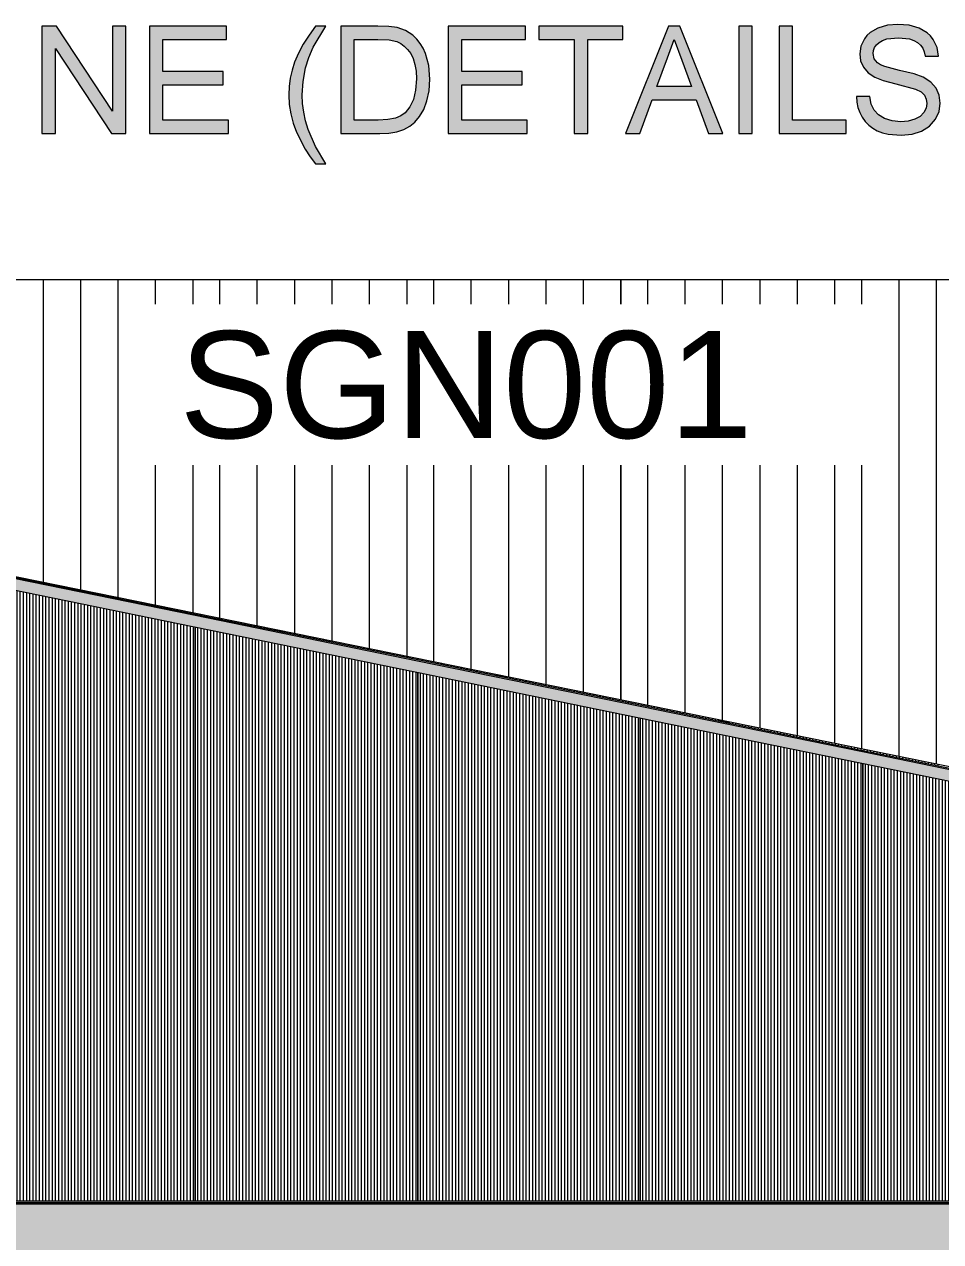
# Model space of a CAD drawing. Header units: metres. Extents: x 902 to 1205, y -4 to 36.
# Drawn here: x 1090.65 to 1094.93, y 8.06 to 13.75 of the extents above; entities that cross this region are included whole.
import ezdxf

# ---------------------------------------------------------------- set-up
doc = ezdxf.new("R2010")
doc.units = ezdxf.units.M
for name, color, linetype, lineweight in [('A-GENM', 13, 'Continuous', 5), ('A-GENM-IDEN', 13, 'Continuous', 5), ('A-GLAZ-CURT', 52, 'Continuous', 5), ('A-GLAZ-CWMG', 51, 'Continuous', 5), ('A-WALL', 113, 'Continuous', 5), ('A-WALL-PATT', 111, 'Continuous', 5)]:
    doc.layers.add(name, color=color, linetype=linetype, lineweight=lineweight)
doc.styles.add('Arial', font='arial.ttf', dxfattribs={"height": 0.5})

# ---------------------------------------------------------------- blocks, each defined once
blk = doc.blocks.new('System Panel - Danpalon - Multicell - 16mm thk - Light grey-3245083-North - Grids B')
at = {"layer": 'A-GLAZ-CURT'}
h = blk.add_hatch(dxfattribs=at)
h.set_pattern_fill('FP_211', color=256, style=0, pattern_type=2)
h.set_pattern_definition([(90, (1587.288, 9.51), (-0.015, 9e-19), [])])
h.paths.add_polyline_path([(1587.0416, 8.2533), (1587.8082, 8.254), (1587.8071, 10.5088), (1586.7682, 10.7207), (1586.7682, 8.2533)])
for p, q in [((1586.7682, 10.7207), (1586.7682, 8.2533)), ((1587.8082, 8.2533), (1587.8082, 10.5086)), ((1586.7682, 8.2533), (1587.8082, 8.2533))]:
    blk.add_line(p, q, dxfattribs=at)
blk = doc.blocks.new('System Panel - Danpalon - Multicell - 16mm thk - Light grey-3245084-North - Grids B')
at = {"layer": 'A-GLAZ-CURT'}
h = blk.add_hatch(dxfattribs=at)
h.set_pattern_fill('FP_212', color=256, style=0, pattern_type=2)
h.set_pattern_definition([(90, (1586.248, 9.616), (-0.015, 9e-19), [])])
h.paths.add_polyline_path([(1585.7282, 8.2533), (1586.7682, 8.254), (1586.7671, 10.721), (1585.7282, 10.9329), (1585.7282, 8.254)])
for p, q in [((1585.7282, 10.9329), (1585.7282, 8.2533)), ((1586.7682, 8.2533), (1586.7682, 10.7207)), ((1585.7282, 8.2533), (1586.7682, 8.2533))]:
    blk.add_line(p, q, dxfattribs=at)
blk = doc.blocks.new('System Panel - Danpalon - Multicell - 16mm thk - Light grey-3245085-North - Grids B')
at = {"layer": 'A-GLAZ-CURT'}
h = blk.add_hatch(dxfattribs=at)
h.set_pattern_fill('FP_213', color=256, style=0, pattern_type=2)
h.set_pattern_definition([(90, (1588.328, 9.404), (-0.015, 9e-19), [])])
h.paths.add_polyline_path([(1587.8082, 8.2533), (1588.8482, 8.254), (1588.8471, 10.2966), (1587.8082, 10.5086), (1587.8082, 8.254)])
for p, q in [((1587.8082, 10.5086), (1587.8082, 8.2533)), ((1588.8482, 8.2533), (1588.8482, 10.2964)), ((1587.8082, 8.2533), (1588.8482, 8.2533))]:
    blk.add_line(p, q, dxfattribs=at)
blk = doc.blocks.new('System Panel - Danpalon - Multicell - 16mm thk - Light grey-3245086-North - Grids B')
at = {"layer": 'A-GLAZ-CURT'}
h = blk.add_hatch(dxfattribs=at)
h.set_pattern_fill('FP_214', color=256, style=0, pattern_type=2)
h.set_pattern_definition([(90, (1589.368, 9.298), (-0.015, 9e-19), [])])
h.paths.add_polyline_path([(1588.8482, 8.2533), (1589.8882, 8.254), (1589.8871, 10.0845), (1588.8482, 10.2964), (1588.8482, 8.254)])
for p, q in [((1588.8482, 10.2964), (1588.8482, 8.2533)), ((1589.8882, 8.2533), (1589.8882, 10.0842)), ((1588.8482, 8.2533), (1589.8882, 8.2533))]:
    blk.add_line(p, q, dxfattribs=at)
blk = doc.blocks.new('System Panel - Danpalon - Multicell - 16mm thk - Light grey-3245087-North - Grids B')
at = {"layer": 'A-GLAZ-CURT'}
h = blk.add_hatch(dxfattribs=at)
h.set_pattern_fill('FP_215', color=256, style=0, pattern_type=2)
h.set_pattern_definition([(90, (1585.208, 9.722), (-0.015, 9e-19), [])])
h.paths.add_polyline_path([(1584.6882, 8.2533), (1585.7282, 8.254), (1585.7271, 10.9331), (1584.6882, 11.1451), (1584.6882, 8.254)])
for p, q in [((1584.6882, 11.1451), (1584.6882, 8.2533)), ((1585.7282, 8.2533), (1585.7282, 10.9329)), ((1584.6882, 8.2533), (1585.7282, 8.2533))]:
    blk.add_line(p, q, dxfattribs=at)
blk = doc.blocks.new('Rectangular Mullion - Frame_Framed Facade_Danpal_DPANMF BT2-3245069-North - Grids B')
at = {"layer": 'A-GLAZ-CWMG'}
for points in [[(1589.8765, 10.0866), (1589.8871, 10.139), (1588.8471, 10.3511), (1588.8365, 10.2988), (1589.7182, 10.1189)], [(1589.8871, 10.139), (1589.8871, 10.1446), (1588.8481, 10.356), (1588.8471, 10.3511), (1589.8765, 10.1411)]]:
    blk.add_hatch(color=256, dxfattribs=at).paths.add_polyline_path(points)
for p, q in [((1589.8871, 10.139), (1588.8471, 10.3511)), ((1589.8882, 10.1444), (1588.8482, 10.3565)), ((1589.8765, 10.0866), (1588.8365, 10.2988))]:
    blk.add_line(p, q, dxfattribs=at)
blk = doc.blocks.new('Rectangular Mullion - Frame_Framed Facade_Danpal_DPANMF BT2-3245058-North - Grids B')
at = {"layer": 'A-GLAZ-CWMG'}
for points in [[(1588.8365, 10.2988), (1588.8471, 10.3511), (1587.8071, 10.5633), (1587.7965, 10.511), (1588.6049, 10.3461)], [(1588.8471, 10.3511), (1588.8471, 10.3567), (1587.8082, 10.5687), (1587.8071, 10.5633), (1588.8365, 10.3533)]]:
    blk.add_hatch(color=256, dxfattribs=at).paths.add_polyline_path(points)
for p, q in [((1588.8471, 10.3511), (1587.8071, 10.5633)), ((1588.8482, 10.3565), (1587.8082, 10.5687)), ((1588.8365, 10.2988), (1587.7965, 10.511))]:
    blk.add_line(p, q, dxfattribs=at)
blk = doc.blocks.new('Rectangular Mullion - Frame_Framed Facade_Danpal_DPANMF BT1-1113569-North - Grids B')
at = {"layer": 'A-GLAZ-CWMG'}
for points in [[(1589.3865, 8.2455), (1589.8882, 8.2455), (1589.8882, 8.2533), (1588.8482, 8.2533), (1588.8482, 8.2455), (1589.126, 8.2455)], [(1589.8882, 8.24), (1589.8882, 8.2455), (1588.8482, 8.2455), (1588.8482, 8.24), (1589.6471, 8.24)]]:
    blk.add_hatch(color=256, dxfattribs=at).paths.add_polyline_path(points)
for p, q in [((1588.8482, 8.2455), (1589.8882, 8.2455)), ((1588.8482, 8.24), (1589.8882, 8.24))]:
    blk.add_line(p, q, dxfattribs=at)
blk = doc.blocks.new('System Panel - Danpalon - Multicell - 16mm thk - Light grey-3360729-North - Grids B')
at = {"layer": 'A-GLAZ-CURT'}
h = blk.add_hatch(dxfattribs=at)
h.set_pattern_fill('FP_228', color=256, style=0, pattern_type=2)
h.set_pattern_definition([(90, (1588.718, 9.254), (-0.015, 9e-19), [])])
h.paths.add_polyline_path([(1589.214, 10.2819), (1589.214, 10.2906), (1588.2226, 10.4924), (1588.2226, 10.4842), (1589.1765, 10.2896)])
blk = doc.blocks.new('System Panel - Danpalon - Multicell - 16mm thk - Light grey-3360730-North - Grids B')
at = {"layer": 'A-GLAZ-CURT'}
h = blk.add_hatch(dxfattribs=at)
h.set_pattern_fill('FP_229', color=256, style=0, pattern_type=2)
h.set_pattern_definition([(90, (1587.678, 9.361), (-0.015, 9e-19), [])])
h.paths.add_polyline_path([(1588.174, 10.4941), (1588.1736, 10.5024), (1587.1826, 10.7041), (1587.1826, 10.6963), (1588.1333, 10.5024)])
blk = doc.blocks.new('System Panel - Danpalon - Multicell - 16mm thk - Light grey-3360731-North - Grids B')
at = {"layer": 'A-GLAZ-CURT'}
h = blk.add_hatch(dxfattribs=at)
h.set_pattern_fill('FP_230', color=256, style=0, pattern_type=2)
h.set_pattern_definition([(90, (1586.638, 9.467), (-0.015, 9e-19), [])])
h.paths.add_polyline_path([(1587.134, 10.7062), (1587.134, 10.714), (1586.1426, 10.9158), (1586.1426, 10.9085), (1587.0902, 10.7152)])
blk = doc.blocks.new('System Panel - Danpalon - Multicell - 16mm thk - Light grey-3360732-North - Grids B')
at = {"layer": 'A-GLAZ-CURT'}
h = blk.add_hatch(dxfattribs=at)
h.set_pattern_fill('FP_231', color=256, style=0, pattern_type=2)
h.set_pattern_definition([(90, (1585.598, 9.573), (-0.015, 9e-19), [])])
h.paths.add_polyline_path([(1586.094, 10.9184), (1586.094, 10.9257), (1585.1026, 11.1274), (1585.1026, 11.1206), (1586.047, 10.928)])
blk = doc.blocks.new('System Panel - Danpalon - Multicell - 16mm thk - Light grey-3360733-North - Grids B')
at = {"layer": 'A-GLAZ-CURT'}
h = blk.add_hatch(dxfattribs=at)
h.set_pattern_fill('FP_232', color=256, style=0, pattern_type=2)
h.set_pattern_definition([(90, (1584.558, 9.68), (-0.015, 9e-19), [])])
h.paths.add_polyline_path([(1585.054, 11.1306), (1585.054, 11.1373), (1584.0626, 11.3391), (1584.0626, 11.3328), (1585.0038, 11.1408)])
blk = doc.blocks.new('Rectangular Mullion - Mullion_FramedFacade_Danpal_DPAEC50-3360709-North - Grids B')
at = {"layer": 'A-GLAZ-CWMG'}
blk.add_hatch(color=256, dxfattribs=at).paths.add_polyline_path([(1588.2226, 10.4842), (1588.2224, 10.4924), (1588.174, 10.5023), (1588.174, 10.4941), (1588.2222, 10.4842)])
for p, q in [((1588.174, 10.4941), (1588.174, 10.5023)), ((1588.2226, 10.4924), (1588.2226, 10.4842))]:
    blk.add_line(p, q, dxfattribs=at)
blk = doc.blocks.new('Rectangular Mullion - Mullion_FramedFacade_Danpal_DPAEC50-3360710-North - Grids B')
at = {"layer": 'A-GLAZ-CWMG'}
blk.add_hatch(color=256, dxfattribs=at).paths.add_polyline_path([(1587.1826, 10.6963), (1587.1824, 10.7041), (1587.134, 10.714), (1587.134, 10.7062), (1587.1822, 10.6964)])
for p, q in [((1587.134, 10.7062), (1587.134, 10.714)), ((1587.1826, 10.7041), (1587.1826, 10.6963))]:
    blk.add_line(p, q, dxfattribs=at)
blk = doc.blocks.new('Rectangular Mullion - Mullion_FramedFacade_Danpal_DPAEC50-3360711-North - Grids B')
at = {"layer": 'A-GLAZ-CWMG'}
blk.add_hatch(color=256, dxfattribs=at).paths.add_polyline_path([(1586.1426, 10.9085), (1586.1424, 10.9158), (1586.094, 10.9257), (1586.094, 10.9184), (1586.1422, 10.9085)])
for p, q in [((1586.094, 10.9184), (1586.094, 10.9257)), ((1586.1426, 10.9158), (1586.1426, 10.9085))]:
    blk.add_line(p, q, dxfattribs=at)
blk = doc.blocks.new('Rectangular Mullion - Mullion_FramedFacade_Danpal_DPAEC50-3360712-North - Grids B')
at = {"layer": 'A-GLAZ-CWMG'}
blk.add_hatch(color=256, dxfattribs=at).paths.add_polyline_path([(1585.1026, 11.1206), (1585.1024, 11.1275), (1585.054, 11.1373), (1585.054, 11.1306), (1585.1023, 11.1207)])
for p, q in [((1585.054, 11.1306), (1585.054, 11.1373)), ((1585.1026, 11.1274), (1585.1026, 11.1206))]:
    blk.add_line(p, q, dxfattribs=at)
blk = doc.blocks.new('Signage_Tenant Building - Tenant Signage with Back Panel-3230788-North - Grids B')
at = {"layer": 'A-GENM'}
for points in [[(1585.0117, 13.24), (1585.0745, 13.24), (1585.0745, 13.638), (1585.3369, 13.24), (1585.4041, 13.24), (1585.4041, 13.7423), (1585.3413, 13.7423), (1585.3413, 13.3444), (1585.0789, 13.7423), (1585.0117, 13.7423), (1585.0117, 13.6591)], [(1585.514, 13.24), (1585.8829, 13.24), (1585.8829, 13.3028), (1585.5768, 13.3028), (1585.5768, 13.4676), (1585.8593, 13.4676), (1585.8593, 13.5304), (1585.5768, 13.5304), (1585.5768, 13.6795), (1585.875, 13.6795), (1585.875, 13.7423), (1585.514, 13.7423), (1585.514, 13.6591)], [(1586.3381, 13.0987), (1586.29, 13.1791), (1586.2557, 13.2596), (1586.2436, 13.2998), (1586.2326, 13.3588), (1586.2299, 13.3803), (1586.2282, 13.4205), (1586.2321, 13.4836), (1586.244, 13.5464), (1586.26, 13.5973), (1586.2793, 13.6428), (1586.3381, 13.7423), (1586.291, 13.7423), (1586.2599, 13.7002), (1586.2332, 13.6581), (1586.2107, 13.6159), (1586.1926, 13.5735), (1586.1807, 13.5366), (1586.1722, 13.4989), (1586.1671, 13.4603), (1586.1654, 13.4209), (1586.1703, 13.3588), (1586.1745, 13.3319), (1586.1859, 13.2886), (1586.2018, 13.246), (1586.2423, 13.167), (1586.2656, 13.1315), (1586.291, 13.0987)], [(1587.0416, 13.24), (1587.2798, 13.24), (1587.2798, 13.3028), (1586.9738, 13.3028), (1586.9738, 13.4676), (1587.2563, 13.4676), (1587.2563, 13.5304), (1586.9738, 13.5304), (1586.9738, 13.6795), (1587.272, 13.6795), (1587.272, 13.7423), (1586.911, 13.7423), (1586.911, 13.24)], [(1587.5624, 13.24), (1587.5627, 13.6795), (1587.7272, 13.6795), (1587.7272, 13.7423), (1587.3348, 13.7423), (1587.3348, 13.6795), (1587.4996, 13.6795), (1587.4996, 13.24)], [(1588.3315, 13.24), (1588.3315, 13.7423), (1588.2687, 13.7423), (1588.2687, 13.24)], [(1588.771, 13.24), (1588.771, 13.3028), (1588.5198, 13.3028), (1588.5198, 13.7423), (1588.4571, 13.7423), (1588.4571, 13.24), (1588.6049, 13.24)], [(1589.0283, 13.2322), (1589.0784, 13.237), (1589.126, 13.2534), (1589.1605, 13.2752), (1589.188, 13.3065), (1589.2049, 13.3429), (1589.2105, 13.3816), (1589.2056, 13.4195), (1589.1909, 13.4526), (1589.166, 13.4807), (1589.126, 13.505), (1589.0883, 13.5182), (1588.952, 13.5528), (1588.9303, 13.5615), (1588.9165, 13.5701), (1588.9016, 13.5895), (1588.8966, 13.6136), (1588.8983, 13.6284), (1588.9036, 13.6419), (1588.9175, 13.6591), (1588.9248, 13.6658), (1588.941, 13.6752), (1588.9613, 13.6819), (1589.0146, 13.6873), (1589.0667, 13.6819), (1589.0873, 13.6751), (1589.1114, 13.6591), (1589.1179, 13.6533), (1589.1283, 13.6385), (1589.1356, 13.621), (1589.1398, 13.601), (1589.2026, 13.601), (1589.1956, 13.6426), (1589.1777, 13.6796), (1589.1649, 13.6959), (1589.1496, 13.7101), (1589.1115, 13.7322), (1589.0652, 13.7457), (1589.0122, 13.7501), (1588.9633, 13.7459), (1588.9191, 13.733), (1588.8823, 13.7119), (1588.8677, 13.6984), (1588.8555, 13.6829), (1588.8392, 13.6486), (1588.8338, 13.6118), (1588.8382, 13.5789), (1588.8514, 13.5494), (1588.8735, 13.5238), (1588.9048, 13.5027), (1588.9432, 13.4876), (1589.0946, 13.4477), (1589.126, 13.4303), (1589.1373, 13.4192), (1589.1451, 13.4011), (1589.1477, 13.38), (1589.1442, 13.3585), (1589.1338, 13.3379), (1589.1162, 13.32), (1589.0914, 13.3064), (1589.0608, 13.2978), (1589.0258, 13.2949), (1588.9861, 13.2987), (1588.9505, 13.3101), (1588.9214, 13.3276), (1588.9011, 13.3498), (1588.8881, 13.3778), (1588.8809, 13.4127), (1588.8181, 13.4127), (1588.8203, 13.3866), (1588.8266, 13.3588), (1588.8338, 13.3387), (1588.8452, 13.3168), (1588.8593, 13.2969), (1588.8758, 13.2797), (1588.8947, 13.2651), (1588.9161, 13.2532), (1588.9401, 13.244), (1588.9667, 13.2374)]]:
    blk.add_hatch(color=256, dxfattribs=at).paths.add_polyline_path(points)
h = blk.add_hatch(color=256, dxfattribs=at)
h.paths.add_polyline_path([(1586.5205, 13.24), (1586.6333, 13.2421), (1586.6711, 13.2486), (1586.7036, 13.2592), (1586.7311, 13.2738), (1586.755, 13.2935), (1586.7769, 13.3193), (1586.7986, 13.3588), (1586.8113, 13.3925), (1586.8213, 13.4399), (1586.8246, 13.4938), (1586.8197, 13.5573), (1586.8049, 13.6133), (1586.7938, 13.6382), (1586.7802, 13.6609), (1586.764, 13.6812), (1586.7454, 13.6991), (1586.7116, 13.7211), (1586.6716, 13.735), (1586.6337, 13.7405), (1586.5205, 13.7423), (1586.4087, 13.7423), (1586.4087, 13.24)])
h.paths.add_polyline_path([(1586.5205, 13.3028), (1586.4715, 13.3028), (1586.4715, 13.6795), (1586.5809, 13.6795), (1586.6338, 13.677), (1586.6699, 13.6694), (1586.6905, 13.6591), (1586.7054, 13.6485), (1586.7209, 13.6328), (1586.7351, 13.6138), (1586.7468, 13.5907), (1586.7552, 13.5632), (1586.7602, 13.5313), (1586.7619, 13.4948), (1586.7584, 13.4432), (1586.7482, 13.3998), (1586.7271, 13.3588), (1586.71, 13.3375), (1586.6897, 13.3228), (1586.6634, 13.3119), (1586.6285, 13.3051), (1586.5826, 13.3028)])
h = blk.add_hatch(color=256, dxfattribs=at)
h.paths.add_polyline_path([(1587.8057, 13.24), (1587.8631, 13.397), (1588.07, 13.397), (1588.1274, 13.24), (1588.1938, 13.24), (1587.9934, 13.7423), (1587.9399, 13.7423), (1587.7394, 13.24)])
h.paths.add_polyline_path([(1588.0471, 13.4597), (1587.8861, 13.4597), (1587.9666, 13.6795), (1588.0017, 13.5832)])
for p, q in [((1585.0789, 13.7423), (1585.0117, 13.7423)), ((1585.0117, 13.7423), (1585.0117, 13.24)), ((1585.3413, 13.3444), (1585.0789, 13.7423)), ((1585.4041, 13.7423), (1585.3413, 13.7423)), ((1585.3413, 13.7423), (1585.3413, 13.3444)), ((1585.4041, 13.24), (1585.4041, 13.7423)), ((1585.875, 13.7423), (1585.514, 13.7423)), ((1585.514, 13.7423), (1585.514, 13.24)), ((1585.875, 13.6795), (1585.875, 13.7423)), ((1586.291, 13.7423), (1586.2599, 13.7002)), ((1586.2793, 13.6428), (1586.3381, 13.7423)), ((1586.3381, 13.7423), (1586.291, 13.7423)), ((1586.582, 13.7423), (1586.4087, 13.7423)), ((1586.4087, 13.7423), (1586.4087, 13.24)), ((1586.6337, 13.7405), (1586.582, 13.7423)), ((1586.6716, 13.735), (1586.6337, 13.7405)), ((1586.7116, 13.7211), (1586.6716, 13.735)), ((1586.7454, 13.6991), (1586.7116, 13.7211)), ((1587.272, 13.7423), (1586.911, 13.7423)), ((1586.911, 13.7423), (1586.911, 13.24)), ((1587.272, 13.6795), (1587.272, 13.7423)), ((1587.7272, 13.7423), (1587.3348, 13.7423)), ((1587.3348, 13.7423), (1587.3348, 13.6795)), ((1587.7272, 13.6795), (1587.7272, 13.7423)), ((1587.9399, 13.7423), (1587.7394, 13.24)), ((1587.9934, 13.7423), (1587.9399, 13.7423)), ((1588.1938, 13.24), (1587.9934, 13.7423)), ((1588.3315, 13.7423), (1588.2687, 13.7423)), ((1588.2687, 13.7423), (1588.2687, 13.24)), ((1588.3315, 13.24), (1588.3315, 13.7423)), ((1588.5198, 13.7423), (1588.4571, 13.7423)), ((1588.4571, 13.7423), (1588.4571, 13.24)), ((1588.5198, 13.3028), (1588.5198, 13.7423)), ((1588.8823, 13.7119), (1588.8677, 13.6984)), ((1588.9191, 13.733), (1588.8823, 13.7119)), ((1588.9633, 13.7459), (1588.9191, 13.733)), ((1589.0122, 13.7501), (1588.9633, 13.7459)), ((1589.0652, 13.7457), (1589.0122, 13.7501)), ((1589.1115, 13.7322), (1589.0652, 13.7457)), ((1589.1496, 13.7101), (1589.1115, 13.7322)), ((1589.1649, 13.6959), (1589.1496, 13.7101)), ((1585.5768, 13.5304), (1585.5768, 13.6795)), ((1585.5768, 13.6795), (1585.875, 13.6795)), ((1586.2332, 13.6581), (1586.2107, 13.6159)), ((1586.2599, 13.7002), (1586.2332, 13.6581)), ((1586.4715, 13.3028), (1586.4715, 13.6795)), ((1586.4715, 13.6795), (1586.5809, 13.6795)), ((1586.5809, 13.6795), (1586.6338, 13.677)), ((1586.6338, 13.677), (1586.6699, 13.6694)), ((1586.6699, 13.6694), (1586.6884, 13.6607)), ((1586.6884, 13.6607), (1586.7054, 13.6485)), ((1586.764, 13.6812), (1586.7454, 13.6991)), ((1586.7802, 13.6609), (1586.764, 13.6812)), ((1586.7938, 13.6382), (1586.7802, 13.6609)), ((1586.9738, 13.5304), (1586.9738, 13.6795)), ((1586.9738, 13.6795), (1587.272, 13.6795)), ((1587.3348, 13.6795), (1587.4996, 13.6795)), ((1587.4996, 13.6795), (1587.4996, 13.24)), ((1587.5624, 13.24), (1587.5624, 13.6795)), ((1587.5624, 13.6795), (1587.7272, 13.6795)), ((1587.9353, 13.594), (1587.9666, 13.6795)), ((1587.9666, 13.6795), (1588.0017, 13.5832)), ((1588.8555, 13.6829), (1588.8392, 13.6486)), ((1588.8677, 13.6984), (1588.8555, 13.6829)), ((1588.9036, 13.6419), (1588.9124, 13.6544)), ((1588.9124, 13.6544), (1588.9248, 13.6658)), ((1588.9248, 13.6658), (1588.941, 13.6752)), ((1588.941, 13.6752), (1588.9613, 13.6819)), ((1588.9613, 13.6819), (1589.0146, 13.6873)), ((1589.0146, 13.6873), (1589.0667, 13.6819)), ((1589.0667, 13.6819), (1589.0873, 13.6751)), ((1589.0873, 13.6751), (1589.1043, 13.6655)), ((1589.1043, 13.6655), (1589.1179, 13.6533)), ((1589.1179, 13.6533), (1589.1283, 13.6385)), ((1589.1777, 13.6796), (1589.1649, 13.6959)), ((1589.1956, 13.6426), (1589.1777, 13.6796)), ((1585.0745, 13.24), (1585.0745, 13.638)), ((1585.0745, 13.638), (1585.3369, 13.24)), ((1586.2107, 13.6159), (1586.1926, 13.5735)), ((1586.244, 13.5464), (1586.2593, 13.5956)), ((1586.2593, 13.5956), (1586.2793, 13.6428)), ((1586.7054, 13.6485), (1586.7209, 13.6328)), ((1586.7209, 13.6328), (1586.7351, 13.6138)), ((1586.7351, 13.6138), (1586.7468, 13.5907)), ((1586.8049, 13.6133), (1586.7938, 13.6382)), ((1586.8197, 13.5573), (1586.8049, 13.6133)), ((1587.8861, 13.4597), (1587.9353, 13.594)), ((1588.8392, 13.6486), (1588.8338, 13.6118)), ((1588.8338, 13.6118), (1588.8382, 13.5789)), ((1588.8966, 13.6136), (1588.8983, 13.6284)), ((1588.9016, 13.5895), (1588.8966, 13.6136)), ((1588.8983, 13.6284), (1588.9036, 13.6419)), ((1589.1283, 13.6385), (1589.1356, 13.621)), ((1589.1356, 13.621), (1589.1398, 13.601)), ((1589.1398, 13.601), (1589.2026, 13.601)), ((1589.2026, 13.601), (1589.1956, 13.6426)), ((1586.1807, 13.5366), (1586.1722, 13.4989)), ((1586.1926, 13.5735), (1586.1807, 13.5366)), ((1586.2321, 13.4836), (1586.244, 13.5464)), ((1586.7468, 13.5907), (1586.7552, 13.5632)), ((1586.7552, 13.5632), (1586.7602, 13.5313)), ((1586.8246, 13.4938), (1586.8197, 13.5573)), ((1588.0017, 13.5832), (1588.0471, 13.4597)), ((1588.8382, 13.5789), (1588.8514, 13.5494)), ((1588.8514, 13.5494), (1588.8735, 13.5238)), ((1588.9165, 13.5701), (1588.9016, 13.5895)), ((1588.9303, 13.5615), (1588.9165, 13.5701)), ((1588.952, 13.5528), (1588.9303, 13.5615)), ((1589.0191, 13.535), (1588.952, 13.5528)), ((1585.8593, 13.5304), (1585.5768, 13.5304)), ((1585.8593, 13.4676), (1585.8593, 13.5304)), ((1586.1722, 13.4989), (1586.1671, 13.4603)), ((1586.2282, 13.4205), (1586.2321, 13.4836)), ((1586.7619, 13.4948), (1586.7584, 13.4432)), ((1586.7602, 13.5313), (1586.7619, 13.4948)), ((1586.8213, 13.4399), (1586.8246, 13.4938)), ((1587.2563, 13.5304), (1586.9738, 13.5304)), ((1587.2563, 13.4676), (1587.2563, 13.5304)), ((1588.8735, 13.5238), (1588.9048, 13.5027)), ((1588.9048, 13.5027), (1588.9432, 13.4876)), ((1588.9432, 13.4876), (1589.0032, 13.4717)), ((1589.0883, 13.5182), (1589.0191, 13.535)), ((1589.1302, 13.5035), (1589.0883, 13.5182)), ((1589.166, 13.4807), (1589.1302, 13.5035)), ((1589.1909, 13.4526), (1589.166, 13.4807)), ((1585.5768, 13.3028), (1585.5768, 13.4676)), ((1585.5768, 13.4676), (1585.8593, 13.4676)), ((1586.1671, 13.4603), (1586.1654, 13.4209)), ((1586.7584, 13.4432), (1586.7482, 13.3998)), ((1586.8113, 13.3925), (1586.8213, 13.4399)), ((1586.9738, 13.3028), (1586.9738, 13.4676)), ((1586.9738, 13.4676), (1587.2563, 13.4676)), ((1588.0471, 13.4597), (1587.8861, 13.4597)), ((1589.0032, 13.4717), (1589.0946, 13.4477)), ((1589.0946, 13.4477), (1589.1214, 13.4347)), ((1589.1214, 13.4347), (1589.1373, 13.4192)), ((1589.2056, 13.4195), (1589.1909, 13.4526)), ((1586.1654, 13.4209), (1586.1677, 13.376)), ((1586.1677, 13.376), (1586.1745, 13.3319)), ((1586.2299, 13.3803), (1586.2282, 13.4205)), ((1586.2351, 13.34), (1586.2299, 13.3803)), ((1586.7318, 13.3647), (1586.71, 13.3375)), ((1586.7482, 13.3998), (1586.7318, 13.3647)), ((1586.796, 13.3521), (1586.8113, 13.3925)), ((1587.8057, 13.24), (1587.8631, 13.397)), ((1587.8631, 13.397), (1588.07, 13.397)), ((1588.07, 13.397), (1588.1274, 13.24)), ((1588.8181, 13.4127), (1588.8203, 13.3866)), ((1588.8809, 13.4127), (1588.8181, 13.4127)), ((1588.8203, 13.3866), (1588.8255, 13.362)), ((1588.8881, 13.3778), (1588.8809, 13.4127)), ((1588.9011, 13.3498), (1588.8881, 13.3778)), ((1589.1373, 13.4192), (1589.1451, 13.4011)), ((1589.1477, 13.38), (1589.1442, 13.3585)), ((1589.1451, 13.4011), (1589.1477, 13.38)), ((1589.2049, 13.3429), (1589.2105, 13.3816)), ((1589.2105, 13.3816), (1589.2056, 13.4195)), ((1586.1745, 13.3319), (1586.1859, 13.2886)), ((1586.2436, 13.2998), (1586.2351, 13.34)), ((1586.6634, 13.3119), (1586.6285, 13.3051)), ((1586.6897, 13.3228), (1586.6634, 13.3119)), ((1586.71, 13.3375), (1586.6897, 13.3228)), ((1586.755, 13.2935), (1586.7769, 13.3193)), ((1586.7769, 13.3193), (1586.796, 13.3521)), ((1588.8255, 13.362), (1588.8338, 13.3387)), ((1588.8338, 13.3387), (1588.8452, 13.3168)), ((1588.8452, 13.3168), (1588.8593, 13.2969)), ((1588.9214, 13.3276), (1588.9011, 13.3498)), ((1588.9505, 13.3101), (1588.9214, 13.3276)), ((1588.9861, 13.2987), (1588.9505, 13.3101)), ((1589.1162, 13.32), (1589.0914, 13.3064)), ((1589.1338, 13.3379), (1589.1162, 13.32)), ((1589.1442, 13.3585), (1589.1338, 13.3379)), ((1589.188, 13.3065), (1589.2049, 13.3429)), ((1585.8829, 13.3028), (1585.5768, 13.3028)), ((1585.8829, 13.24), (1585.8829, 13.3028)), ((1586.1859, 13.2886), (1586.2018, 13.246)), ((1586.2557, 13.2596), (1586.2436, 13.2998)), ((1586.29, 13.1791), (1586.2557, 13.2596)), ((1586.5826, 13.3028), (1586.4715, 13.3028)), ((1586.6285, 13.3051), (1586.5826, 13.3028)), ((1586.6711, 13.2486), (1586.7036, 13.2592)), ((1586.7036, 13.2592), (1586.7311, 13.2738)), ((1586.7311, 13.2738), (1586.755, 13.2935)), ((1587.2798, 13.3028), (1586.9738, 13.3028)), ((1587.2798, 13.24), (1587.2798, 13.3028)), ((1588.771, 13.3028), (1588.5198, 13.3028)), ((1588.771, 13.24), (1588.771, 13.3028)), ((1588.8593, 13.2969), (1588.8758, 13.2797)), ((1588.8758, 13.2797), (1588.8947, 13.2651)), ((1588.8947, 13.2651), (1588.9161, 13.2532)), ((1588.9161, 13.2532), (1588.9401, 13.244)), ((1589.0258, 13.2949), (1588.9861, 13.2987)), ((1589.0608, 13.2978), (1589.0258, 13.2949)), ((1589.0914, 13.3064), (1589.0608, 13.2978)), ((1589.0784, 13.237), (1589.1232, 13.2517)), ((1589.1232, 13.2517), (1589.1605, 13.2752)), ((1589.1605, 13.2752), (1589.188, 13.3065)), ((1585.0117, 13.24), (1585.0745, 13.24)), ((1585.3369, 13.24), (1585.4041, 13.24)), ((1585.514, 13.24), (1585.8829, 13.24)), ((1586.2018, 13.246), (1586.2423, 13.167)), ((1586.4087, 13.24), (1586.5903, 13.24)), ((1586.5903, 13.24), (1586.6333, 13.2421)), ((1586.6333, 13.2421), (1586.6711, 13.2486)), ((1586.911, 13.24), (1587.2798, 13.24)), ((1587.4996, 13.24), (1587.5624, 13.24)), ((1587.7394, 13.24), (1587.8057, 13.24)), ((1588.1274, 13.24), (1588.1938, 13.24)), ((1588.2687, 13.24), (1588.3315, 13.24)), ((1588.4571, 13.24), (1588.771, 13.24)), ((1588.9401, 13.244), (1588.9667, 13.2374)), ((1588.9667, 13.2374), (1589.0283, 13.2322)), ((1589.0283, 13.2322), (1589.0784, 13.237)), ((1586.2423, 13.167), (1586.2656, 13.1315)), ((1586.3381, 13.0987), (1586.29, 13.1791)), ((1586.2656, 13.1315), (1586.291, 13.0987)), ((1586.291, 13.0987), (1586.3381, 13.0987)), ((1582.531, 12.5587), (1591.531, 12.5587))]:
    blk.add_line(p, q, dxfattribs=at)

msp = doc.modelspace()

# ---------------------------------------------------------------- hatches: boundary and pattern name
at = {"layer": 'A-WALL-PATT'}
h = msp.add_hatch(dxfattribs=at)
h.set_pattern_fill('FP_244', color=256, style=0, pattern_type=2)
h.set_pattern_definition([(90, (1091.43562, 7.64), (-0.175, 1e-17), [])])
h.paths.add_polyline_path([(1091.4359, 11.0021), (1091.4359, 12.5587), (1090.4359, 12.5587), (1090.4359, 11.2057), (1091.196, 11.051)])
h = msp.add_hatch(dxfattribs=at)
h.set_pattern_fill('FP_245', color=256, style=0, pattern_type=2)
h.set_pattern_definition([(90, (1092.43562, 7.64), (-0.175, 1e-17), [])])
h.paths.add_polyline_path([(1092.4359, 10.7986), (1092.4359, 12.5587), (1091.4359, 12.5587), (1091.4359, 11.0021), (1092.2381, 10.8388)])
h = msp.add_hatch(dxfattribs=at)
h.set_pattern_fill('FP_246', color=256, style=0, pattern_type=2)
h.set_pattern_definition([(90, (1093.43562, 7.64), (-0.175, 1e-17), [])])
h.paths.add_polyline_path([(1093.4359, 10.595), (1093.4359, 12.5587), (1092.4359, 12.5587), (1092.4359, 10.7986), (1093.2803, 10.6267)])
h = msp.add_hatch(dxfattribs=at)
h.set_pattern_fill('FP_247', color=256, style=0, pattern_type=2)
h.set_pattern_definition([(90, (1094.43562, 7.64), (-0.175, 1e-17), [])])
h.paths.add_polyline_path([(1094.4359, 10.3915), (1094.4359, 12.5587), (1093.4359, 12.5587), (1093.4359, 10.595), (1094.3225, 10.4146)])
h = msp.add_hatch(dxfattribs=at)
h.set_pattern_fill('FP_248', color=256, style=0, pattern_type=2)
h.set_pattern_definition([(90, (1095.43562, 7.64), (-0.175, 1e-17), [])])
h.paths.add_polyline_path([(1095.4359, 10.188), (1095.4359, 12.4861), (1095.2478, 12.5587), (1094.4359, 12.5587), (1094.4359, 10.3915), (1095.3647, 10.2025)])
h = msp.add_hatch(color=256, dxfattribs=at)
h.paths.add_polyline_path([(1081.2859, 5.1571), (1087.2684, 5.1571), (1087.2684, 6.44), (1081.2859, 6.44), (1081.2859, 5.2511)])
h.paths.add_polyline_path([(1122.8437, 5.1571), (1124.3666, 5.1625), (1124.3666, 5.24), (1122.7878, 5.24), (1122.7878, 5.1571)])
h.paths.add_polyline_path([(1122.4613, 5.1571), (1122.6406, 5.1571), (1122.6406, 5.24), (1122.2792, 5.24), (1122.2792, 8.24), (1118.8034, 8.24), (1118.8034, 7.64), (1119.0364, 7.64), (1119.0364, 7.6066), (1121.9909, 7.6066), (1122.0474, 7.55), (1122.0453, 7.5479), (1119.0368, 7.55), (1119.0367, 7.5466), (1121.9909, 7.5466), (1122.0474, 7.49), (1122.0453, 7.4879), (1121.9909, 7.4866), (1122.0474, 7.43), (1122.0453, 7.4279), (1121.9909, 7.4266), (1122.0474, 7.37), (1122.0453, 7.3679), (1121.9909, 7.3666), (1122.0474, 7.31), (1122.0453, 7.3079), (1121.9909, 7.3066), (1122.0474, 7.25), (1122.0453, 7.2479), (1121.9909, 7.2466), (1122.0474, 7.19), (1122.0453, 7.1879), (1121.9909, 7.1866), (1122.0474, 7.13), (1122.0453, 7.1279), (1121.9909, 7.1266), (1122.0474, 7.07), (1122.0453, 7.0679), (1121.9909, 7.0666), (1122.0474, 7.01), (1122.0453, 7.0079), (1121.9909, 7.0066), (1122.0474, 6.95), (1122.0453, 6.9479), (1121.9909, 6.9466), (1122.0474, 6.89), (1122.0453, 6.8879), (1121.9909, 6.8866), (1122.0474, 6.83), (1122.0453, 6.8279), (1121.9909, 6.8266), (1122.0474, 6.77), (1122.0453, 6.7679), (1121.9909, 6.7666), (1122.0474, 6.71), (1122.0453, 6.7079), (1121.9909, 6.7066), (1122.0474, 6.65), (1122.0453, 6.6479), (1121.9909, 6.6466), (1122.0474, 6.59), (1122.0453, 6.5879), (1121.9909, 6.5866), (1122.0474, 6.53), (1122.0453, 6.5279), (1121.9909, 6.5266), (1122.0474, 6.47), (1122.0453, 6.4679), (1121.9909, 6.4666), (1122.0474, 6.41), (1122.0453, 6.4079), (1121.9909, 6.4066), (1122.0474, 6.35), (1122.0453, 6.3479), (1121.9909, 6.3466), (1122.0474, 6.29), (1122.0453, 6.2879), (1121.9909, 6.2866), (1122.0474, 6.23), (1122.0453, 6.2279), (1121.9909, 6.2266), (1122.0474, 6.17), (1122.0453, 6.1679), (1121.9909, 6.1666), (1122.0474, 6.11), (1122.0453, 6.1079), (1121.9909, 6.1066), (1122.0474, 6.05), (1122.0453, 6.0479), (1121.9909, 6.0466), (1122.0474, 5.99), (1122.0453, 5.9879), (1121.9909, 5.9866), (1122.0474, 5.93), (1122.0453, 5.9279), (1121.9909, 5.9266), (1122.0474, 5.87), (1122.0453, 5.8679), (1121.9909, 5.8666), (1122.0474, 5.81), (1122.0453, 5.8079), (1121.9909, 5.8066), (1122.0474, 5.75), (1122.0453, 5.7479), (1121.9909, 5.7466), (1122.0474, 5.69), (1122.0453, 5.6879), (1121.9909, 5.6866), (1122.0474, 5.63), (1122.0453, 5.6279), (1121.9909, 5.6266), (1122.0474, 5.57), (1122.0453, 5.5679), (1121.9909, 5.5666), (1122.0474, 5.51), (1122.0453, 5.5079), (1121.9909, 5.5066), (1122.0474, 5.45), (1122.0453, 5.4479), (1121.9909, 5.4466), (1122.0474, 5.39), (1122.0453, 5.3879), (1121.9909, 5.3866), (1122.0474, 5.33), (1122.0453, 5.3279), (1121.9909, 5.3266), (1122.0474, 5.27), (1122.0453, 5.2679), (1119.6065, 5.2679), (1119.6065, 5.255), (1122.2122, 5.255), (1122.2122, 5.1571), (1122.2792, 5.1571)])
h.paths.add_polyline_path([(1097.7096, 5.1571), (1097.7122, 5.1571), (1097.7124, 6), (1097.7684, 6), (1097.7684, 8.24), (1087.3034, 8.24), (1087.3034, 5.1571), (1097.4883, 5.1571)])
h.paths.add_polyline_path([(1171.3448, 5.1571), (1171.4359, 5.1571), (1171.4359, 8.24), (1171.3384, 8.24), (1171.3384, 5.1571)])
h.paths.add_polyline_path([(1171.2859, 5.1571), (1171.3034, 5.1571), (1171.3034, 8.24), (1159.7259, 8.24), (1159.7259, 5.24), (1158.0871, 5.24), (1158.0871, 5.2304), (1159.7365, 5.2304), (1159.7365, 5.235), (1159.9963, 5.233), (1168.3171, 5.1571), (1171.183, 5.1571)])
h.paths.add_polyline_path([(1124.5138, 5.163), (1126.0001, 5.17), (1126.0001, 5.24), (1124.5138, 5.24), (1124.5138, 5.17)])
h.paths.add_polyline_path([(1126.1473, 5.1688), (1129.2684, 5.1798), (1129.2684, 8.24), (1127.2792, 8.24), (1127.2792, 5.24), (1126.1473, 5.24), (1126.1473, 5.17)])
h.paths.add_polyline_path([(1153.3859, 5.17), (1154.7259, 5.235), (1154.7365, 5.235), (1154.7365, 5.2304), (1154.7854, 5.2304), (1154.7854, 5.24), (1154.7259, 5.24), (1154.7259, 8.24), (1150.3034, 8.24), (1150.3034, 5.2004), (1153.2794, 5.1711)])
h.paths.add_polyline_path([(1129.3034, 5.1799), (1139.7684, 5.2169), (1139.7684, 8.24), (1129.3034, 8.24), (1129.3034, 5.24)])
h.paths.add_polyline_path([(1150.2684, 5.2007), (1150.2684, 8.24), (1139.8034, 8.24), (1139.8034, 5.2171), (1146.286, 5.24), (1150.079, 5.2026)])
h.paths.add_polyline_path([(1156.3611, 5.2304), (1157.939, 5.2304), (1157.939, 5.24), (1156.3611, 5.24)])
h.paths.add_polyline_path([(1156.213, 5.2304), (1156.213, 5.24), (1154.9335, 5.24), (1154.9335, 5.2304), (1156.0715, 5.2304)])
h.paths.add_polyline_path([(1094.2982, 5.24), (1092.4222, 5.24), (1092.4222, 7.64), (1094.3082, 7.64), (1094.3062, 5.24)])
h.paths.add_polyline_path([(1132.2694, 5.24), (1130.3934, 5.24), (1130.3934, 7.64), (1132.2794, 7.64), (1132.2774, 5.24)])
h.paths.add_polyline_path([(1081.591, 5.24), (1081.5286, 5.24), (1081.5298, 6.14), (1081.6768, 6.14), (1081.6768, 5.24), (1081.6056, 5.24)])
h.paths.add_polyline_path([(1163.3214, 5.24), (1163.2459, 5.24), (1163.2459, 5.9258), (1162.9559, 5.9278), (1162.9559, 6.0458), (1163.6559, 6.0437), (1163.6559, 5.9258), (1163.3659, 5.9258), (1163.3638, 5.24), (1163.3359, 5.24)])
h.paths.add_polyline_path([(1089.5774, 5.24), (1089.5019, 5.24), (1089.5019, 5.9258), (1089.2119, 5.9278), (1089.2119, 6.0458), (1089.9119, 6.0437), (1089.9119, 5.9258), (1089.6219, 5.9258), (1089.6199, 5.24), (1089.5919, 5.24)])
h.paths.add_polyline_path([(1153.2594, 5.24), (1151.3934, 5.24), (1151.3934, 7.64), (1153.2794, 7.64), (1153.2774, 5.24), (1153.2644, 5.24)])
h.paths.add_polyline_path([(1102.2585, 5.255), (1102.2585, 5.2679), (1097.9614, 5.27), (1098.0191, 5.3266), (1097.9636, 5.3279), (1097.9614, 5.33), (1098.0191, 5.3866), (1097.9636, 5.3879), (1097.9614, 5.39), (1098.0191, 5.4466), (1097.9636, 5.4479), (1097.9614, 5.45), (1098.0191, 5.5066), (1097.9636, 5.5079), (1097.9614, 5.51), (1098.0191, 5.5666), (1097.9636, 5.5679), (1097.9614, 5.57), (1098.0191, 5.6266), (1097.9636, 5.6279), (1097.9614, 5.63), (1098.0191, 5.6866), (1097.9636, 5.6879), (1097.9614, 5.69), (1098.0191, 5.7466), (1097.9636, 5.7479), (1097.9614, 5.75), (1098.0191, 5.8066), (1097.9636, 5.8079), (1097.9614, 5.81), (1098.0191, 5.8666), (1097.9636, 5.8679), (1097.9614, 5.87), (1098.0191, 5.9266), (1097.9636, 5.9279), (1097.9614, 5.93), (1098.0191, 5.9866), (1097.9636, 5.9879), (1097.9614, 5.99), (1098.0191, 6.0466), (1097.9636, 6.0479), (1097.9614, 6.05), (1098.0191, 6.1066), (1097.9636, 6.1079), (1097.9614, 6.11), (1098.0191, 6.1666), (1097.9636, 6.1679), (1097.9614, 6.17), (1098.0191, 6.2266), (1097.9636, 6.2279), (1097.9614, 6.23), (1098.0191, 6.2866), (1097.9636, 6.2879), (1097.9614, 6.29), (1098.0191, 6.3466), (1097.9636, 6.3479), (1097.9614, 6.35), (1098.0191, 6.4066), (1097.9636, 6.4079), (1097.9614, 6.41), (1098.0191, 6.4666), (1097.9636, 6.4679), (1097.9614, 6.47), (1098.0191, 6.5266), (1097.9636, 6.5279), (1097.9614, 6.53), (1098.0191, 6.5866), (1097.9636, 6.5879), (1097.9614, 6.59), (1098.0191, 6.6466), (1097.9636, 6.6479), (1097.9614, 6.65), (1098.0191, 6.7066), (1097.9636, 6.7079), (1097.9614, 6.71), (1098.0191, 6.7666), (1097.9636, 6.7679), (1097.9614, 6.77), (1098.0191, 6.8266), (1097.9636, 6.8279), (1097.9614, 6.83), (1098.0191, 6.8866), (1097.9636, 6.8879), (1097.9614, 6.89), (1098.0191, 6.9466), (1097.9636, 6.9479), (1097.9614, 6.95), (1098.0191, 7.0066), (1097.9636, 7.0079), (1097.9614, 7.01), (1098.0191, 7.0666), (1097.9636, 7.0679), (1097.9614, 7.07), (1098.0191, 7.1266), (1097.9636, 7.1279), (1097.9614, 7.13), (1098.0191, 7.1866), (1097.9636, 7.1879), (1097.9614, 7.19), (1098.0191, 7.2466), (1097.9636, 7.2479), (1097.9614, 7.25), (1098.0191, 7.3066), (1097.9636, 7.3079), (1097.9614, 7.31), (1098.0191, 7.3666), (1097.9636, 7.3679), (1097.9614, 7.37), (1098.0191, 7.4266), (1097.9636, 7.4279), (1097.9614, 7.43), (1098.0191, 7.4866), (1097.9636, 7.4879), (1097.9614, 7.49), (1098.0191, 7.5466), (1097.9636, 7.5479), (1097.9614, 7.55), (1098.0191, 7.6066), (1107.0426, 7.6066), (1107.0426, 7.64), (1108.2684, 7.64), (1108.2684, 8.24), (1097.8034, 8.24), (1097.8034, 6), (1097.8595, 6), (1097.8595, 5.255), (1102.1388, 5.255)])
h.paths.add_polyline_path([(1106.8286, 5.255), (1106.8565, 5.255), (1106.8565, 5.2679), (1105.7582, 5.2679), (1105.7582, 5.255), (1106.7149, 5.255)])
h.paths.add_polyline_path([(1106.8565, 5.4466), (1106.8565, 5.4479), (1106.8286, 5.4466)])
h.paths.add_polyline_path([(1106.8565, 5.5666), (1106.8565, 5.5679), (1106.8286, 5.5666)])
h.paths.add_polyline_path([(1106.8565, 7.3666), (1106.8565, 7.3679), (1106.8286, 7.3666)])
h.paths.add_polyline_path([(1106.8565, 7.4266), (1106.8565, 7.4279), (1106.8286, 7.4266)])
h.paths.add_polyline_path([(1118.9822, 7.5719), (1118.9822, 7.59), (1118.8034, 7.59), (1118.8034, 7.587), (1118.9816, 7.587)])
h.paths.add_polyline_path([(1116.5843, 7.5719), (1116.5843, 7.59), (1115.457, 7.59), (1115.457, 7.587), (1116.5837, 7.587)])
h.paths.add_polyline_path([(1109.3905, 7.5719), (1109.3905, 7.59), (1108.3034, 7.59), (1108.3034, 7.587), (1109.3899, 7.587)])
h.paths.add_polyline_path([(1114.1864, 7.5719), (1114.1864, 7.59), (1113.0591, 7.59), (1113.0591, 7.587), (1114.1858, 7.587)])
h.paths.add_polyline_path([(1111.7885, 7.5719), (1111.7885, 7.59), (1110.6612, 7.59), (1110.6612, 7.587), (1111.7878, 7.587)])
h.paths.add_polyline_path([(1107.0967, 7.587), (1108.2212, 7.587), (1108.2212, 7.59), (1107.0967, 7.59)])
h.paths.add_polyline_path([(1108.2633, 7.587), (1108.2684, 7.587), (1108.2684, 7.59), (1108.2633, 7.59)])
h.paths.add_polyline_path([(1116.7293, 7.587), (1117.8129, 7.587), (1117.8129, 7.59), (1116.6884, 7.59), (1116.6884, 7.587)])
h.paths.add_polyline_path([(1114.7065, 7.587), (1115.415, 7.587), (1115.415, 7.59), (1114.2905, 7.59), (1114.2905, 7.587), (1114.6449, 7.587)])
h.paths.add_polyline_path([(1117.855, 7.587), (1118.7684, 7.587), (1118.7684, 7.59), (1117.855, 7.59)])
h.paths.add_polyline_path([(1109.9551, 7.587), (1110.6191, 7.587), (1110.6191, 7.59), (1109.4946, 7.59), (1109.4946, 7.587)])
h.paths.add_polyline_path([(1113.0171, 7.587), (1113.0171, 7.59), (1111.8925, 7.59), (1111.8925, 7.587), (1112.5606, 7.587)])
h.paths.add_polyline_path([(1109.4446, 7.64), (1118.7684, 7.64), (1118.7684, 8.24), (1108.3034, 8.24), (1108.3034, 7.64), (1109.4405, 7.64)])

# ---------------------------------------------------------------- linework, layer by layer
at = {"layer": 'A-WALL'}
for p, q in [((1080.3215, 13.2643), (1096.6592, 9.939)), ((1091.4359, 11.0021), (1091.4359, 12.5587)), ((1092.4359, 10.7986), (1092.4359, 12.5587)), ((1093.4359, 10.595), (1093.4359, 12.5587)), ((1094.4359, 10.3915), (1094.4359, 12.5587))]:
    msp.add_line(p, q, dxfattribs=at)

# ---------------------------------------------------------------- block references
at = {"layer": 'A-GENM'}
msp.add_blockref('Signage_Tenant Building - Tenant Signage with Back Panel-3230788-North - Grids B', (-494.2824, 0), dxfattribs=at)
at = {"layer": 'A-GLAZ-CURT'}
for name in ['System Panel - Danpalon - Multicell - 16mm thk - Light grey-3360733-North - Grids B', 'System Panel - Danpalon - Multicell - 16mm thk - Light grey-3245087-North - Grids B', 'System Panel - Danpalon - Multicell - 16mm thk - Light grey-3360732-North - Grids B', 'System Panel - Danpalon - Multicell - 16mm thk - Light grey-3245084-North - Grids B', 'System Panel - Danpalon - Multicell - 16mm thk - Light grey-3360731-North - Grids B', 'System Panel - Danpalon - Multicell - 16mm thk - Light grey-3245083-North - Grids B', 'System Panel - Danpalon - Multicell - 16mm thk - Light grey-3360730-North - Grids B', 'System Panel - Danpalon - Multicell - 16mm thk - Light grey-3245085-North - Grids B', 'System Panel - Danpalon - Multicell - 16mm thk - Light grey-3360729-North - Grids B', 'System Panel - Danpalon - Multicell - 16mm thk - Light grey-3245086-North - Grids B']:
    msp.add_blockref(name, (-494.2824, 0), dxfattribs=at)
at = {"layer": 'A-GLAZ-CWMG'}
for name, p in [('Rectangular Mullion - Frame_Framed Facade_Danpal_DPANMF BT2-3245058-North - Grids B', (-497.4024, 0.6365)), ('Rectangular Mullion - Mullion_FramedFacade_Danpal_DPAEC50-3360712-North - Grids B', (-494.2824, 0)), ('Rectangular Mullion - Frame_Framed Facade_Danpal_DPANMF BT2-3245058-North - Grids B', (-496.3624, 0.4243)), ('Rectangular Mullion - Mullion_FramedFacade_Danpal_DPAEC50-3360711-North - Grids B', (-494.2824, 0)), ('Rectangular Mullion - Frame_Framed Facade_Danpal_DPANMF BT2-3245058-North - Grids B', (-495.3224, 0.2122)), ('Rectangular Mullion - Mullion_FramedFacade_Danpal_DPAEC50-3360710-North - Grids B', (-494.2824, 0)), ('Rectangular Mullion - Frame_Framed Facade_Danpal_DPANMF BT2-3245058-North - Grids B', (-494.2824, 0)), ('Rectangular Mullion - Mullion_FramedFacade_Danpal_DPAEC50-3360709-North - Grids B', (-494.2824, 0)), ('Rectangular Mullion - Frame_Framed Facade_Danpal_DPANMF BT2-3245069-North - Grids B', (-494.2824, 0)), ('Rectangular Mullion - Frame_Framed Facade_Danpal_DPANMF BT1-1113569-North - Grids B', (-498.4424, 0)), ('Rectangular Mullion - Frame_Framed Facade_Danpal_DPANMF BT1-1113569-North - Grids B', (-497.4024, 0)), ('Rectangular Mullion - Frame_Framed Facade_Danpal_DPANMF BT1-1113569-North - Grids B', (-496.3624, 0)), ('Rectangular Mullion - Frame_Framed Facade_Danpal_DPANMF BT1-1113569-North - Grids B', (-495.3224, 0)), ('Rectangular Mullion - Frame_Framed Facade_Danpal_DPANMF BT1-1113569-North - Grids B', (-494.2824, 0))]:
    msp.add_blockref(name, p, dxfattribs=at)

# ---------------------------------------------------------------- next in the draw order: texts
at = {"layer": 'A-GENM-IDEN', "insert": (1091.3715, 12.3171), "char_height": 0.5, "width": 3.222784, "attachment_point": 1, "style": 'Arial', "bg_fill": 3, "box_fill_scale": 1.25, "bg_fill_color": 256, "bg_fill_true_color": 13158600, "bg_fill_transparency": 0}
msp.add_mtext('SGN001', dxfattribs=at)

doc.saveas('drawing.dxf')
